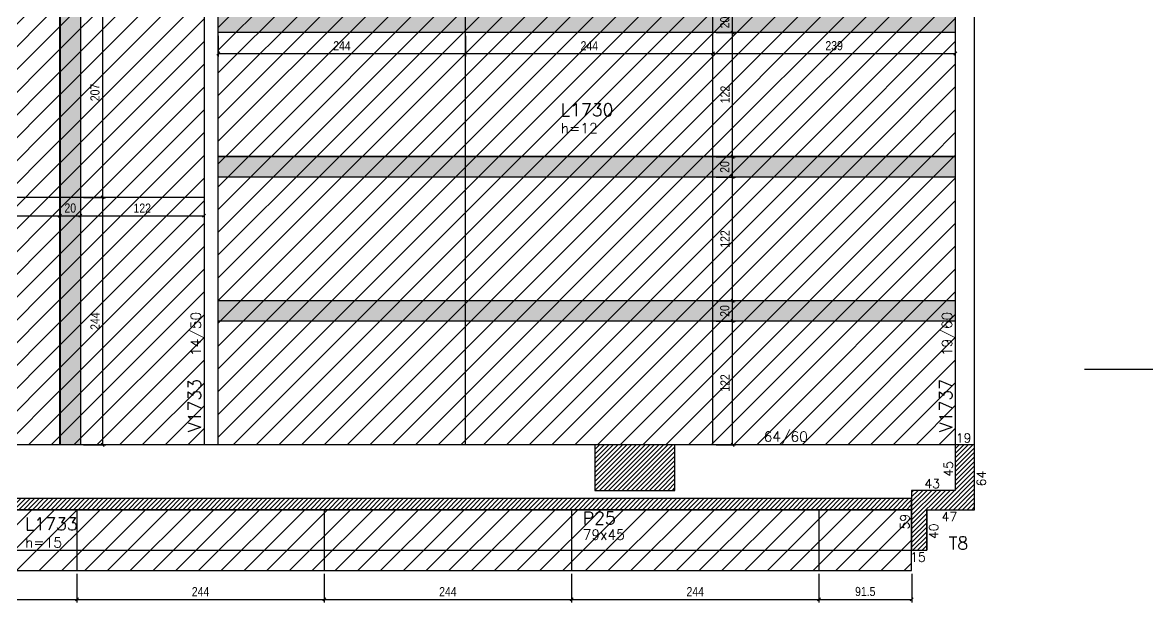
# Model space of a CAD drawing. Extents: x 1860 to 8661, y -614 to 3008.
# Drawn here: x 4456 to 5566, y 90 to 680 of the extents above; entities that cross this region are included whole.
import ezdxf
from ezdxf.enums import TextEntityAlignment as Align

# ---------------------------------------------------------------- set-up
doc = ezdxf.new("R2010")
doc.units = 0
for name, color, linetype in [('COTA', 241, 'Continuous'), ('F-AUX-RED', 1, 'Continuous'), ('F-CORTE-INDICAÇÃO', 4, 'Continuous'), ('F-LAJES', 3, 'Continuous'), ('F-LAJES-DIM', 2, 'Continuous'), ('F-LAJES-NOME', 4, 'Continuous'), ('F-PILARES-DIM', 172, 'Continuous'), ('F-PILARES-HACH', 174, 'Continuous'), ('F-PILARES-NOME', 170, 'Continuous'), ('F-PILARES-S', 170, 'Continuous'), ('F-VIGAS', 3, 'Continuous'), ('F-VIGAS-DIM', 2, 'Continuous'), ('F-VIGAS-NOME', 4, 'Continuous'), ('Painéis', 200, 'Continuous')]:
    doc.layers.add(name, color=color, linetype=linetype)
doc.layers.add('Hachura', color=251, linetype='Continuous', lineweight=9)
doc.styles.add('COTA TECNICA-50', font='techl___.ttf', dxfattribs={"height": 9})
doc.styles.add('MCP', font='romans.shx')
doc.styles.add('ROMANS', font='romans.shx')
doc.dimstyles.new('COTA PAINEL-50', dxfattribs={"dimtxt": 9, "dimasz": 3, "dimexe": 3, "dimexo": 3, "dimgap": 3, "dimtad": 1, "dimdec": 1, "dimzin": 12, "dimdsep": 46, "dimtxsty": 'COTA TECNICA-50', "dimblk1": 'OBLIQUE', "dimblk2": 'OBLIQUE', "dimsah": 1, "dimcen": 0.9, "dimclrd": 4, "dimclre": 4, "dimclrt": 240, "dimadec": 1, "dimazin": 3, "dimtfac": 1, "dimtdec": 1, "dimtmove": 0, "dimatfit": 3, "dimfxl": 1, "dimtolj": 1, "dimtzin": 12, "dimarcsym": 0})
pattern_1 = [(45, (4454.8736, 10738.8875), (-2.245064, 2.245064), [])]

# ---------------------------------------------------------------- blocks, each defined once
blk = doc.blocks.new('*U38')
at = {"layer": 'F-CORTE-INDICAÇÃO'}
for p, q in [((70, 0), (0, 0)), ((80, 0), (90, 0)), ((100, 0), (170, 0))]:
    blk.add_line(p, q, dxfattribs=at)
blk.add_lwpolyline([(112, 6, -0.802585), (111.2, 9.8), (140, 23.3), (168.8, 9.8, -0.802585), (168, 6)], format="xyb", close=True, dxfattribs=at)
at = {"layer": 'F-CORTE-INDICAÇÃO', "style": 'ROMANS'}
blk.add_attdef('CORTE', text='', height=15, dxfattribs=at).set_placement((140, 35.8), align=Align.MIDDLE_CENTER)
at = {"layer": 'F-CORTE-INDICAÇÃO', "color": 2, "style": 'ROMANS'}
blk.add_attdef('FOLHA', text='', height=12, dxfattribs=at).set_placement((140, -10), align=Align.MIDDLE_CENTER)
blk = doc.blocks.new('_Oblique')
at = {"color": 0, "linetype": 'ByBlock', "lineweight": -2}
blk.add_line((-0.5, -0.5), (0.5, 0.5), dxfattribs=at)
blk = doc.blocks.new('*D1285')
at = {"layer": 'COTA', "color": 4, "lineweight": -2, "transparency": 16777216}
for p, q in [((4370.9, 504.9), (4370.9, 486.8)), ((4492.9, 504.9), (4492.9, 486.8)), ((4370.9, 489.8), (4492.9, 489.8))]:
    blk.add_line(p, q, dxfattribs=at)
at = {"layer": 'Defpoints', "color": 0, "transparency": 16777216}
for p in [(4370.9, 507.9), (4492.9, 507.9), (4492.9, 489.8)]:
    blk.add_point(p, dxfattribs=at)
at = {"layer": 'COTA', "color": 4, "lineweight": -2, "transparency": 16777216, "xscale": 3, "yscale": 3, "zscale": 3, "rotation": 180}
blk.add_blockref('_Oblique', (4370.9, 489.8), dxfattribs=at)
at = {"layer": 'COTA', "color": 4, "lineweight": -2, "transparency": 16777216, "xscale": 3, "yscale": 3, "zscale": 3}
blk.add_blockref('_Oblique', (4492.9, 489.8), dxfattribs=at)
at = {"layer": 'COTA', "color": 240, "transparency": 16777216, "insert": (4431.9, 497.3), "char_height": 9, "attachment_point": 5, "style": 'COTA TECNICA-50'}
blk.add_mtext('\\A1;122', dxfattribs=at)
blk = doc.blocks.new('*D1286')
at = {"layer": 'COTA', "color": 4, "lineweight": -2, "transparency": 16777216}
for p, q in [((4493.4, 504.9), (4493.4, 486.8)), ((4513.4, 504.9), (4513.4, 486.8)), ((4493.4, 489.8), (4513.4, 489.8))]:
    blk.add_line(p, q, dxfattribs=at)
at = {"layer": 'Defpoints', "color": 0, "transparency": 16777216}
for p in [(4493.4, 507.9), (4513.4, 507.9), (4513.4, 489.8)]:
    blk.add_point(p, dxfattribs=at)
at = {"layer": 'COTA', "color": 4, "lineweight": -2, "transparency": 16777216, "xscale": 3, "yscale": 3, "zscale": 3, "rotation": 180}
blk.add_blockref('_Oblique', (4493.4, 489.8), dxfattribs=at)
at = {"layer": 'COTA', "color": 4, "lineweight": -2, "transparency": 16777216, "xscale": 3, "yscale": 3, "zscale": 3}
blk.add_blockref('_Oblique', (4513.4, 489.8), dxfattribs=at)
at = {"layer": 'COTA', "color": 240, "transparency": 16777216, "insert": (4503.4, 497.4), "char_height": 9, "attachment_point": 5, "style": 'COTA TECNICA-50'}
blk.add_mtext('\\A1;20', dxfattribs=at)
blk = doc.blocks.new('*D1287')
at = {"layer": 'COTA', "color": 4, "lineweight": -2, "transparency": 16777216}
for p, q in [((4513.4, 504.9), (4513.4, 486.8)), ((4635.4, 504.9), (4635.4, 486.8)), ((4513.4, 489.8), (4635.4, 489.8))]:
    blk.add_line(p, q, dxfattribs=at)
at = {"layer": 'Defpoints', "color": 0, "transparency": 16777216}
for p in [(4513.4, 507.9), (4635.4, 507.9), (4635.4, 489.8)]:
    blk.add_point(p, dxfattribs=at)
at = {"layer": 'COTA', "color": 4, "lineweight": -2, "transparency": 16777216, "xscale": 3, "yscale": 3, "zscale": 3, "rotation": 180}
blk.add_blockref('_Oblique', (4513.4, 489.8), dxfattribs=at)
at = {"layer": 'COTA', "color": 4, "lineweight": -2, "transparency": 16777216, "xscale": 3, "yscale": 3, "zscale": 3}
blk.add_blockref('_Oblique', (4635.4, 489.8), dxfattribs=at)
at = {"layer": 'COTA', "color": 240, "transparency": 16777216, "insert": (4574.4, 497.3), "char_height": 9, "attachment_point": 5, "style": 'COTA TECNICA-50'}
blk.add_mtext('\\A1;122', dxfattribs=at)
blk = doc.blocks.new('*D1288')
at = {"layer": 'COTA', "color": 4, "lineweight": -2, "transparency": 16777216}
for p, q in [((4516.4, 507.9), (4538.4, 507.9)), ((4535.4, 263.9), (4535.4, 507.9)), ((4516.4, 263.9), (4538.4, 263.9))]:
    blk.add_line(p, q, dxfattribs=at)
at = {"layer": 'Defpoints', "color": 0, "transparency": 16777216}
for p in [(4513.4, 507.9), (4535.4, 507.9), (4513.4, 263.9)]:
    blk.add_point(p, dxfattribs=at)
at = {"layer": 'COTA', "color": 4, "lineweight": -2, "transparency": 16777216, "xscale": 3, "yscale": 3, "zscale": 3}
for p, rotation in [((4535.4, 507.9), 90), ((4535.4, 263.9), 270)]:
    blk.add_blockref('_Oblique', p, dxfattribs=dict(at, rotation=rotation))
at = {"layer": 'COTA', "color": 240, "transparency": 16777216, "insert": (4527.8, 385.9), "char_height": 9, "attachment_point": 5, "rotation": 90, "style": 'COTA TECNICA-50'}
blk.add_mtext('\\A1;244', dxfattribs=at)
blk = doc.blocks.new('*D1289')
at = {"layer": 'COTA', "color": 4, "lineweight": -2, "transparency": 16777216}
for p, q in [((4516.4, 714.9), (4538.4, 714.9)), ((4535.4, 507.9), (4535.4, 714.9)), ((4516.4, 507.9), (4538.4, 507.9))]:
    blk.add_line(p, q, dxfattribs=at)
at = {"layer": 'Defpoints', "color": 0, "transparency": 16777216}
for p in [(4513.4, 714.9), (4535.4, 714.9), (4513.4, 507.9)]:
    blk.add_point(p, dxfattribs=at)
at = {"layer": 'COTA', "color": 4, "lineweight": -2, "transparency": 16777216, "xscale": 3, "yscale": 3, "zscale": 3}
for p, rotation in [((4535.4, 714.9), 90), ((4535.4, 507.9), 270)]:
    blk.add_blockref('_Oblique', p, dxfattribs=dict(at, rotation=rotation))
at = {"layer": 'COTA', "color": 240, "transparency": 16777216, "insert": (4527.8, 611.4), "char_height": 9, "attachment_point": 5, "rotation": 90, "style": 'COTA TECNICA-50'}
blk.add_mtext('\\A1;207', dxfattribs=at)
blk = doc.blocks.new('*D1292')
at = {"layer": 'COTA', "color": 4, "lineweight": -2, "transparency": 16777216}
for p, q in [((5140.4, 385.9), (5159.7, 385.9)), ((5156.7, 263.9), (5156.7, 385.9)), ((5140.4, 263.9), (5159.7, 263.9))]:
    blk.add_line(p, q, dxfattribs=at)
at = {"layer": 'Defpoints', "color": 0, "transparency": 16777216}
for p in [(5137.4, 385.9), (5156.7, 385.9), (5137.4, 263.9)]:
    blk.add_point(p, dxfattribs=at)
at = {"layer": 'COTA', "color": 4, "lineweight": -2, "transparency": 16777216, "xscale": 3, "yscale": 3, "zscale": 3}
for p, rotation in [((5156.7, 385.9), 90), ((5156.7, 263.9), 270)]:
    blk.add_blockref('_Oblique', p, dxfattribs=dict(at, rotation=rotation))
at = {"layer": 'COTA', "color": 240, "transparency": 16777216, "insert": (5149.2, 324.9), "char_height": 9, "attachment_point": 5, "rotation": 90, "style": 'COTA TECNICA-50'}
blk.add_mtext('\\A1;122', dxfattribs=at)
blk = doc.blocks.new('*D1293')
at = {"layer": 'COTA', "color": 4, "lineweight": -2, "transparency": 16777216}
for p, q in [((5140.4, 405.9), (5159.7, 405.9)), ((5156.7, 385.9), (5156.7, 405.9)), ((5140.4, 385.9), (5159.7, 385.9))]:
    blk.add_line(p, q, dxfattribs=at)
at = {"layer": 'Defpoints', "color": 0, "transparency": 16777216}
for p in [(5137.4, 405.9), (5156.7, 405.9), (5137.4, 385.9)]:
    blk.add_point(p, dxfattribs=at)
at = {"layer": 'COTA', "color": 4, "lineweight": -2, "transparency": 16777216, "xscale": 3, "yscale": 3, "zscale": 3}
for p, rotation in [((5156.7, 405.9), 90), ((5156.7, 385.9), 270)]:
    blk.add_blockref('_Oblique', p, dxfattribs=dict(at, rotation=rotation))
at = {"layer": 'COTA', "color": 240, "transparency": 16777216, "insert": (5149.1, 395.9), "char_height": 9, "attachment_point": 5, "rotation": 90, "style": 'COTA TECNICA-50'}
blk.add_mtext('\\A1;20', dxfattribs=at)
blk = doc.blocks.new('*D1294')
at = {"layer": 'COTA', "color": 4, "lineweight": -2, "transparency": 16777216}
for p, q in [((5140.4, 527.9), (5159.7, 527.9)), ((5156.7, 405.9), (5156.7, 527.9)), ((5140.4, 405.9), (5159.7, 405.9))]:
    blk.add_line(p, q, dxfattribs=at)
at = {"layer": 'Defpoints', "color": 0, "transparency": 16777216}
for p in [(5137.4, 527.9), (5156.7, 527.9), (5137.4, 405.9)]:
    blk.add_point(p, dxfattribs=at)
at = {"layer": 'COTA', "color": 4, "lineweight": -2, "transparency": 16777216, "xscale": 3, "yscale": 3, "zscale": 3}
for p, rotation in [((5156.7, 527.9), 90), ((5156.7, 405.9), 270)]:
    blk.add_blockref('_Oblique', p, dxfattribs=dict(at, rotation=rotation))
at = {"layer": 'COTA', "color": 240, "transparency": 16777216, "insert": (5149.2, 466.9), "char_height": 9, "attachment_point": 5, "rotation": 90, "style": 'COTA TECNICA-50'}
blk.add_mtext('\\A1;122', dxfattribs=at)
blk = doc.blocks.new('*D1295')
at = {"layer": 'COTA', "color": 4, "lineweight": -2, "transparency": 16777216}
for p, q in [((5140.4, 547.9), (5159.7, 547.9)), ((5156.7, 527.9), (5156.7, 547.9)), ((5140.4, 527.9), (5159.7, 527.9))]:
    blk.add_line(p, q, dxfattribs=at)
at = {"layer": 'Defpoints', "color": 0, "transparency": 16777216}
for p in [(5137.4, 547.9), (5156.7, 547.9), (5137.4, 527.9)]:
    blk.add_point(p, dxfattribs=at)
at = {"layer": 'COTA', "color": 4, "lineweight": -2, "transparency": 16777216, "xscale": 3, "yscale": 3, "zscale": 3}
for p, rotation in [((5156.7, 547.9), 90), ((5156.7, 527.9), 270)]:
    blk.add_blockref('_Oblique', p, dxfattribs=dict(at, rotation=rotation))
at = {"layer": 'COTA', "color": 240, "transparency": 16777216, "insert": (5149.1, 537.9), "char_height": 9, "attachment_point": 5, "rotation": 90, "style": 'COTA TECNICA-50'}
blk.add_mtext('\\A1;20', dxfattribs=at)
blk = doc.blocks.new('*D1296')
at = {"layer": 'COTA', "color": 4, "lineweight": -2, "transparency": 16777216}
for p, q in [((5140.4, 670.4), (5159.7, 670.4)), ((5156.7, 548.4), (5156.7, 670.4)), ((5140.4, 548.4), (5159.7, 548.4))]:
    blk.add_line(p, q, dxfattribs=at)
at = {"layer": 'Defpoints', "color": 0, "transparency": 16777216}
for p in [(5137.4, 670.4), (5156.7, 670.4), (5137.4, 548.4)]:
    blk.add_point(p, dxfattribs=at)
at = {"layer": 'COTA', "color": 4, "lineweight": -2, "transparency": 16777216, "xscale": 3, "yscale": 3, "zscale": 3}
for p, rotation in [((5156.7, 670.4), 90), ((5156.7, 548.4), 270)]:
    blk.add_blockref('_Oblique', p, dxfattribs=dict(at, rotation=rotation))
at = {"layer": 'COTA', "color": 240, "transparency": 16777216, "insert": (5149.2, 609.4), "char_height": 9, "attachment_point": 5, "rotation": 90, "style": 'COTA TECNICA-50'}
blk.add_mtext('\\A1;122', dxfattribs=at)
blk = doc.blocks.new('*D1297')
at = {"layer": 'COTA', "color": 4, "lineweight": -2, "transparency": 16777216}
for p, q in [((5140.4, 690.4), (5159.7, 690.4)), ((5156.7, 670.4), (5156.7, 690.4)), ((5140.4, 670.4), (5159.7, 670.4))]:
    blk.add_line(p, q, dxfattribs=at)
at = {"layer": 'Defpoints', "color": 0, "transparency": 16777216}
for p in [(5137.4, 690.4), (5156.7, 690.4), (5137.4, 670.4)]:
    blk.add_point(p, dxfattribs=at)
at = {"layer": 'COTA', "color": 4, "lineweight": -2, "transparency": 16777216, "xscale": 3, "yscale": 3, "zscale": 3}
for p, rotation in [((5156.7, 690.4), 90), ((5156.7, 670.4), 270)]:
    blk.add_blockref('_Oblique', p, dxfattribs=dict(at, rotation=rotation))
at = {"layer": 'COTA', "color": 240, "transparency": 16777216, "insert": (5149.1, 680.4), "char_height": 9, "attachment_point": 5, "rotation": 90, "style": 'COTA TECNICA-50'}
blk.add_mtext('\\A1;20', dxfattribs=at)
blk = doc.blocks.new('*D1304')
at = {"layer": 'COTA', "color": 4, "lineweight": -2, "transparency": 16777216}
for p, q in [((4649.4, 667.4), (4649.4, 646.8)), ((4893.4, 667.4), (4893.4, 646.8)), ((4649.4, 649.8), (4893.4, 649.8))]:
    blk.add_line(p, q, dxfattribs=at)
at = {"layer": 'Defpoints', "color": 0, "transparency": 16777216}
for p in [(4649.4, 670.4), (4893.4, 670.4), (4893.4, 649.8)]:
    blk.add_point(p, dxfattribs=at)
at = {"layer": 'COTA', "color": 4, "lineweight": -2, "transparency": 16777216, "xscale": 3, "yscale": 3, "zscale": 3, "rotation": 180}
blk.add_blockref('_Oblique', (4649.4, 649.8), dxfattribs=at)
at = {"layer": 'COTA', "color": 4, "lineweight": -2, "transparency": 16777216, "xscale": 3, "yscale": 3, "zscale": 3}
blk.add_blockref('_Oblique', (4893.4, 649.8), dxfattribs=at)
at = {"layer": 'COTA', "color": 240, "transparency": 16777216, "insert": (4771.4, 657.4), "char_height": 9, "attachment_point": 5, "style": 'COTA TECNICA-50'}
blk.add_mtext('\\A1;244', dxfattribs=at)
blk = doc.blocks.new('*D1305')
at = {"layer": 'COTA', "color": 4, "lineweight": -2, "transparency": 16777216}
for p, q in [((4893.4, 667.4), (4893.4, 646.8)), ((4893.4, 649.8), (5137.4, 649.8))]:
    blk.add_line(p, q, dxfattribs=at)
at = {"layer": 'Defpoints', "color": 0, "transparency": 16777216}
for p in [(4893.4, 670.4), (5137.4, 649.8), (5137.4, 649.8)]:
    blk.add_point(p, dxfattribs=at)
at = {"layer": 'COTA', "color": 4, "lineweight": -2, "transparency": 16777216, "xscale": 3, "yscale": 3, "zscale": 3, "rotation": 180}
blk.add_blockref('_Oblique', (4893.4, 649.8), dxfattribs=at)
at = {"layer": 'COTA', "color": 4, "lineweight": -2, "transparency": 16777216, "xscale": 3, "yscale": 3, "zscale": 3}
blk.add_blockref('_Oblique', (5137.4, 649.8), dxfattribs=at)
at = {"layer": 'COTA', "color": 240, "transparency": 16777216, "insert": (5015.4, 657.4), "char_height": 9, "attachment_point": 5, "style": 'COTA TECNICA-50'}
blk.add_mtext('\\A1;244', dxfattribs=at)
blk = doc.blocks.new('*D1306')
at = {"layer": 'COTA', "color": 4, "lineweight": -2, "transparency": 16777216}
blk.add_line((5137.4, 649.8), (5376.4, 649.8), dxfattribs=at)
at = {"layer": 'Defpoints', "color": 0, "transparency": 16777216}
for p in [(5137.4, 649.8), (5376.4, 649.8), (5376.4, 649.8)]:
    blk.add_point(p, dxfattribs=at)
at = {"layer": 'COTA', "color": 4, "lineweight": -2, "transparency": 16777216, "xscale": 3, "yscale": 3, "zscale": 3, "rotation": 180}
blk.add_blockref('_Oblique', (5137.4, 649.8), dxfattribs=at)
at = {"layer": 'COTA', "color": 4, "lineweight": -2, "transparency": 16777216, "xscale": 3, "yscale": 3, "zscale": 3}
blk.add_blockref('_Oblique', (5376.4, 649.8), dxfattribs=at)
at = {"layer": 'COTA', "color": 240, "transparency": 16777216, "insert": (5256.9, 657.5), "char_height": 9, "attachment_point": 5, "style": 'COTA TECNICA-50'}
blk.add_mtext('\\A1;239', dxfattribs=at)
blk = doc.blocks.new('*D1390')
at = {"layer": 'COTA', "color": 4, "lineweight": -2, "transparency": 16777216}
for p, q in [((4265.9, 136.8), (4265.9, 108.5)), ((4509.9, 136.8), (4509.9, 108.5)), ((4265.9, 111.5), (4509.9, 111.5))]:
    blk.add_line(p, q, dxfattribs=at)
at = {"layer": 'Defpoints', "color": 0, "transparency": 16777216}
for p in [(4265.9, 139.8), (4509.9, 139.8), (4509.9, 111.5)]:
    blk.add_point(p, dxfattribs=at)
at = {"layer": 'COTA', "color": 4, "lineweight": -2, "transparency": 16777216, "xscale": 3, "yscale": 3, "zscale": 3, "rotation": 180}
blk.add_blockref('_Oblique', (4265.9, 111.5), dxfattribs=at)
at = {"layer": 'COTA', "color": 4, "lineweight": -2, "transparency": 16777216, "xscale": 3, "yscale": 3, "zscale": 3}
blk.add_blockref('_Oblique', (4509.9, 111.5), dxfattribs=at)
at = {"layer": 'COTA', "color": 240, "transparency": 16777216, "insert": (4387.9, 119.1), "char_height": 9, "attachment_point": 5, "style": 'COTA TECNICA-50'}
blk.add_mtext('\\A1;244', dxfattribs=at)
blk = doc.blocks.new('*D1391')
at = {"layer": 'COTA', "color": 4, "lineweight": -2, "transparency": 16777216}
for p, q in [((4509.9, 136.8), (4509.9, 108.5)), ((4753.9, 136.8), (4753.9, 108.5)), ((4509.9, 111.5), (4753.9, 111.5))]:
    blk.add_line(p, q, dxfattribs=at)
at = {"layer": 'Defpoints', "color": 0, "transparency": 16777216}
for p in [(4509.9, 139.8), (4753.9, 139.8), (4753.9, 111.5)]:
    blk.add_point(p, dxfattribs=at)
at = {"layer": 'COTA', "color": 4, "lineweight": -2, "transparency": 16777216, "xscale": 3, "yscale": 3, "zscale": 3, "rotation": 180}
blk.add_blockref('_Oblique', (4509.9, 111.5), dxfattribs=at)
at = {"layer": 'COTA', "color": 4, "lineweight": -2, "transparency": 16777216, "xscale": 3, "yscale": 3, "zscale": 3}
blk.add_blockref('_Oblique', (4753.9, 111.5), dxfattribs=at)
at = {"layer": 'COTA', "color": 240, "transparency": 16777216, "insert": (4631.9, 119.1), "char_height": 9, "attachment_point": 5, "style": 'COTA TECNICA-50'}
blk.add_mtext('\\A1;244', dxfattribs=at)
blk = doc.blocks.new('*D1392')
at = {"layer": 'COTA', "color": 4, "lineweight": -2, "transparency": 16777216}
for p, q in [((4753.9, 136.8), (4753.9, 108.5)), ((4997.9, 136.8), (4997.9, 108.5)), ((4753.9, 111.5), (4997.9, 111.5))]:
    blk.add_line(p, q, dxfattribs=at)
at = {"layer": 'Defpoints', "color": 0, "transparency": 16777216}
for p in [(4753.9, 139.8), (4997.9, 139.8), (4997.9, 111.5)]:
    blk.add_point(p, dxfattribs=at)
at = {"layer": 'COTA', "color": 4, "lineweight": -2, "transparency": 16777216, "xscale": 3, "yscale": 3, "zscale": 3, "rotation": 180}
blk.add_blockref('_Oblique', (4753.9, 111.5), dxfattribs=at)
at = {"layer": 'COTA', "color": 4, "lineweight": -2, "transparency": 16777216, "xscale": 3, "yscale": 3, "zscale": 3}
blk.add_blockref('_Oblique', (4997.9, 111.5), dxfattribs=at)
at = {"layer": 'COTA', "color": 240, "transparency": 16777216, "insert": (4875.9, 119.1), "char_height": 9, "attachment_point": 5, "style": 'COTA TECNICA-50'}
blk.add_mtext('\\A1;244', dxfattribs=at)
blk = doc.blocks.new('*D1393')
at = {"layer": 'COTA', "color": 4, "lineweight": -2, "transparency": 16777216}
for p, q in [((4997.9, 136.8), (4997.9, 108.5)), ((5241.9, 136.8), (5241.9, 108.5)), ((4997.9, 111.5), (5241.9, 111.5))]:
    blk.add_line(p, q, dxfattribs=at)
at = {"layer": 'Defpoints', "color": 0, "transparency": 16777216}
for p in [(4997.9, 139.8), (5241.9, 139.8), (5241.9, 111.5)]:
    blk.add_point(p, dxfattribs=at)
at = {"layer": 'COTA', "color": 4, "lineweight": -2, "transparency": 16777216, "xscale": 3, "yscale": 3, "zscale": 3, "rotation": 180}
blk.add_blockref('_Oblique', (4997.9, 111.5), dxfattribs=at)
at = {"layer": 'COTA', "color": 4, "lineweight": -2, "transparency": 16777216, "xscale": 3, "yscale": 3, "zscale": 3}
blk.add_blockref('_Oblique', (5241.9, 111.5), dxfattribs=at)
at = {"layer": 'COTA', "color": 240, "transparency": 16777216, "insert": (5119.9, 119.1), "char_height": 9, "attachment_point": 5, "style": 'COTA TECNICA-50'}
blk.add_mtext('\\A1;244', dxfattribs=at)
blk = doc.blocks.new('*D1394')
at = {"layer": 'COTA', "color": 4, "lineweight": -2, "transparency": 16777216}
for p, q in [((5241.9, 136.8), (5241.9, 108.5)), ((5333.4, 136.8), (5333.4, 108.5)), ((5241.9, 111.5), (5333.4, 111.5))]:
    blk.add_line(p, q, dxfattribs=at)
at = {"layer": 'Defpoints', "color": 0, "transparency": 16777216}
for p in [(5241.9, 139.8), (5333.4, 139.8), (5333.4, 111.5)]:
    blk.add_point(p, dxfattribs=at)
at = {"layer": 'COTA', "color": 4, "lineweight": -2, "transparency": 16777216, "xscale": 3, "yscale": 3, "zscale": 3, "rotation": 180}
blk.add_blockref('_Oblique', (5241.9, 111.5), dxfattribs=at)
at = {"layer": 'COTA', "color": 4, "lineweight": -2, "transparency": 16777216, "xscale": 3, "yscale": 3, "zscale": 3}
blk.add_blockref('_Oblique', (5333.4, 111.5), dxfattribs=at)
at = {"layer": 'COTA', "color": 240, "transparency": 16777216, "insert": (5287.6, 119.2), "char_height": 9, "attachment_point": 5, "style": 'COTA TECNICA-50'}
blk.add_mtext('\\A1;91.5', dxfattribs=at)

msp = doc.modelspace()

# ---------------------------------------------------------------- hatches: boundary and pattern name
at = {"layer": 'F-AUX-RED'}
h = msp.add_hatch(dxfattribs=at)
h.set_pattern_fill('ANSI31', color=256)
h.set_pattern_definition([(45, (4454.8736, -4261.1125), (-2.245064, 2.245064), [])])
h.paths.add_polyline_path([(5333.37, 210.89), (3118.87, 210.89), (3118.87, 933.39), (3107.87, 933.39), (3107.87, 199.89), (5333.37, 199.89)])
at = {"layer": 'F-PILARES-HACH', "linetype": 'Continuous'}
h = msp.add_hatch(dxfattribs=at)
h.set_pattern_fill('ANSI31', color=256, style=0)
h.set_pattern_definition(pattern_1)
h.paths.add_polyline_path([(5020.87, 218.89), (5099.87, 218.89), (5099.87, 263.89), (5020.87, 263.89)], flags=16)
h = msp.add_hatch(dxfattribs=at)
h.set_pattern_fill('ANSI31', color=256, style=0)
h.set_pattern_definition(pattern_1)
h.paths.add_polyline_path([(5333.37, 159.89), (5348.37, 159.89), (5348.37, 199.89), (5395.37, 199.89), (5395.37, 263.89), (5376.37, 263.89), (5376.37, 218.89), (5333.37, 218.89)], flags=16)
at = {"layer": 'Hachura', "linetype": 'ByBlock'}
h = msp.add_hatch(dxfattribs=at)
h.set_pattern_fill('ANSI31', color=256, scale=5)
h.paths.add_polyline_path([(3045.87, 809.79), (3105.87, 809.79), (3105.87, 972.29), (3045.87, 972.29)])
h.paths.add_polyline_path([(3045.87, 687.79), (3105.87, 687.79), (3105.87, 809.79), (3045.87, 809.79)])
h.paths.add_polyline_path([(3105.87, 687.79), (3045.87, 687.79), (3045.87, 443.79), (3105.87, 443.79)])
h.paths.add_polyline_path([(3105.87, 443.79), (3045.87, 443.79), (3045.87, 199.79), (3105.87, 199.79)])
h.paths.add_polyline_path([(3289.87, 139.79), (3289.87, 199.79), (3045.87, 199.79), (3045.87, 139.79)])
h.paths.add_polyline_path([(3533.87, 139.79), (3533.87, 199.79), (3289.87, 199.79), (3289.87, 139.79)])
h.paths.add_polyline_path([(3533.87, 199.79), (3533.87, 139.79), (3777.87, 139.79), (3777.87, 199.79)])
h.paths.add_polyline_path([(3777.87, 199.79), (3777.87, 139.79), (4021.87, 139.79), (4021.87, 199.79)])
h.paths.add_polyline_path([(4265.87, 139.79), (4265.87, 199.79), (4021.87, 199.79), (4021.87, 139.79)])
h.paths.add_polyline_path([(4509.87, 139.79), (4509.87, 199.79), (4265.87, 199.79), (4265.87, 139.79)])
h.paths.add_polyline_path([(4509.87, 199.79), (4509.87, 139.79), (4753.87, 139.79), (4753.87, 199.79)])
h.paths.add_polyline_path([(4997.87, 139.79), (4997.87, 199.79), (4753.87, 199.79), (4753.87, 139.79)])
h.paths.add_polyline_path([(5241.87, 139.79), (5241.87, 199.79), (4997.87, 199.79), (4997.87, 139.79)])
h.paths.add_polyline_path([(5241.87, 199.79), (5241.87, 139.79), (5333.37, 139.79), (5333.37, 199.79)])
h.paths.add_polyline_path([(5348.37, 33.57), (5348.37, 48.57), (5250.87, 48.57), (5250.87, 33.57)])
h.paths.add_polyline_path([(5006.87, 48.57), (5006.87, 33.57), (5250.87, 33.57), (5250.87, 48.57)])
h.paths.add_polyline_path([(5006.87, 33.57), (5006.87, 48.57), (4762.87, 48.57), (4762.87, 33.57)])
h.paths.add_polyline_path([(4762.87, 33.57), (4762.87, 48.57), (4518.87, 48.57), (4518.87, 33.57)])
h.paths.add_polyline_path([(4518.87, 33.57), (4518.87, 48.57), (4274.87, 48.57), (4274.87, 33.57)])
h.paths.add_polyline_path([(4274.87, 33.57), (4274.87, 48.57), (4030.87, 48.57), (4030.87, 33.57)])
h.paths.add_polyline_path([(3786.87, 48.57), (3786.87, 33.57), (4030.87, 33.57), (4030.87, 48.57)])
h.paths.add_polyline_path([(3542.87, 48.57), (3542.87, 33.57), (3786.87, 33.57), (3786.87, 48.57)])
h.paths.add_polyline_path([(3542.87, 33.57), (3542.87, 48.57), (3298.87, 48.57), (3298.87, 33.57)])
h.paths.add_polyline_path([(3298.87, 33.57), (3298.87, 48.57), (3054.87, 48.57), (3054.87, 33.57)])
h.paths.add_polyline_path([(2938.02, 159.79), (2953.02, 159.79), (2953.02, 403.79), (2938.02, 403.79)])
h.paths.add_polyline_path([(2938.02, 403.79), (2953.02, 403.79), (2953.02, 647.79), (2938.02, 647.79)])
h.paths.add_polyline_path([(2938.02, 647.79), (2953.02, 647.79), (2953.02, 891.79), (2938.02, 891.79)])
h.paths.add_polyline_path([(2953.02, 963.29), (2938.02, 963.29), (2938.02, 891.79), (2953.02, 891.79)])
h = msp.add_hatch(dxfattribs=at)
h.set_pattern_fill('ANSI31', color=256, scale=5)
h.paths.add_polyline_path([(4347.37, 714.89), (4225.37, 714.89), (4225.37, 507.89), (4347.37, 507.89)])
h.paths.add_polyline_path([(4492.87, 714.89), (4473.87, 714.89), (4370.87, 714.89), (4370.87, 507.89), (4492.87, 507.89)])
h.paths.add_polyline_path([(4635.37, 714.89), (4513.37, 714.89), (4513.37, 507.89), (4635.37, 507.89)])
h.paths.add_polyline_path([(4635.37, 714.89), (4635.37, 763.39), (4555.37, 763.39), (4555.37, 714.89)])
h.paths.add_polyline_path([(4555.37, 714.89), (4555.37, 763.39), (4473.87, 763.39), (4473.87, 714.89)])
h.paths.add_polyline_path([(4513.37, 714.89), (4493.37, 714.89), (4493.37, 507.89), (4513.37, 507.89)])
h.paths.add_polyline_path([(4370.87, 714.89), (4347.37, 714.89), (4347.37, 507.89), (4370.87, 507.89)])
h.paths.add_polyline_path([(4347.37, 507.89), (4225.37, 507.89), (4225.37, 263.89), (4282.37, 263.89), (4347.37, 263.89)])
h.paths.add_polyline_path([(4347.37, 263.89), (4370.87, 263.89), (4370.87, 507.89), (4347.37, 507.89)])
h.paths.add_polyline_path([(4370.87, 263.89), (4492.87, 263.89), (4492.87, 507.89), (4370.87, 507.89)])
h.paths.add_polyline_path([(4513.37, 507.89), (4493.37, 507.89), (4493.37, 263.89), (4513.37, 263.89)])
h.paths.add_polyline_path([(4513.37, 263.89), (4635.37, 263.89), (4635.37, 507.89), (4513.37, 507.89)])
h.paths.add_polyline_path([(4893.37, 263.89), (4893.37, 385.89), (4649.37, 385.89), (4649.37, 263.89)])
h.paths.add_polyline_path([(4893.37, 405.89), (4893.37, 527.89), (4649.37, 527.89), (4649.37, 405.89)])
h.paths.add_polyline_path([(4649.37, 547.89), (4649.37, 527.89), (4893.37, 527.89), (4893.37, 547.89)])
h.paths.add_polyline_path([(4893.37, 548.39), (4893.37, 670.39), (4649.37, 670.39), (4649.37, 548.39)])
h.paths.add_polyline_path([(4649.37, 405.89), (4649.37, 385.89), (4893.37, 385.89), (4893.37, 405.89)])
h.paths.add_polyline_path([(4893.37, 670.39), (4893.37, 690.39), (4649.37, 690.39), (4649.37, 670.39)])
h.paths.add_polyline_path([(4893.37, 690.39), (4893.37, 763.39), (4830.87, 763.39), (4649.37, 763.39), (4649.37, 690.39)])
h.paths.add_polyline_path([(5137.37, 690.39), (5137.37, 812.39), (5069.87, 812.39), (5069.87, 763.39), (4893.37, 763.39), (4893.37, 690.39)])
h.paths.add_polyline_path([(4893.37, 690.39), (4893.37, 670.39), (5137.37, 670.39), (5137.37, 690.39)])
h.paths.add_polyline_path([(4893.37, 548.39), (5137.37, 548.39), (5137.37, 670.39), (4893.37, 670.39)])
h.paths.add_polyline_path([(4893.37, 547.89), (4893.37, 527.89), (5137.37, 527.89), (5137.37, 547.89)])
h.paths.add_polyline_path([(4893.37, 527.89), (4893.37, 405.89), (5137.37, 405.89), (5137.37, 527.89)])
h.paths.add_polyline_path([(4893.37, 405.89), (4893.37, 385.89), (5137.37, 385.89), (5137.37, 405.89)])
h.paths.add_polyline_path([(4893.37, 385.89), (4893.37, 263.89), (5020.87, 263.89), (5099.87, 263.89), (5137.37, 263.89), (5137.37, 385.89)])
h.paths.add_polyline_path([(5137.37, 385.89), (5137.37, 263.89), (5376.37, 263.89), (5376.37, 385.89)])
h.paths.add_polyline_path([(5137.37, 405.89), (5137.37, 385.89), (5376.37, 385.89), (5376.37, 405.89)])
h.paths.add_polyline_path([(5137.37, 527.89), (5137.37, 405.89), (5376.37, 405.89), (5376.37, 527.89)])
h.paths.add_polyline_path([(5376.37, 527.89), (5376.37, 547.89), (5137.37, 547.89), (5137.37, 527.89)])
h.paths.add_polyline_path([(5137.37, 548.39), (5376.37, 548.39), (5376.37, 670.39), (5137.37, 670.39)])
h.paths.add_polyline_path([(5137.37, 690.39), (5137.37, 670.39), (5376.37, 670.39), (5376.37, 690.39)])
h.paths.add_polyline_path([(5376.37, 690.39), (5376.37, 763.39), (5376.37, 812.39), (5137.37, 812.39), (5137.37, 690.39)])
h.paths.add_polyline_path([(5376.37, 812.39), (5376.37, 832.39), (5137.37, 832.39), (5137.37, 812.39)])
h.paths.add_polyline_path([(5376.37, 832.39), (5376.37, 862.39), (5376.37, 930.39), (5137.37, 930.39), (5137.37, 832.39)])
h.paths.add_polyline_path([(5137.37, 930.39), (5069.87, 930.39), (5069.87, 812.39), (5137.37, 812.39)])
at = {"layer": 'Hachura'}
h = msp.add_hatch(color=256, dxfattribs=at)
h.dxf.hatch_style = 1
h.paths.add_polyline_path([(5376.37, 812.39), (5376.37, 832.39), (5137.37, 832.39), (5137.37, 812.39)])
h.paths.add_polyline_path([(4893.37, 670.39), (4893.37, 690.39), (4649.37, 690.39), (4649.37, 670.39)])
h.paths.add_polyline_path([(4893.37, 690.39), (4893.37, 670.39), (5137.37, 670.39), (5137.37, 690.39)])
h.paths.add_polyline_path([(5137.37, 690.39), (5137.37, 670.39), (5376.37, 670.39), (5376.37, 690.39)])
h.paths.add_polyline_path([(5137.37, 547.89), (5137.37, 527.89), (5376.37, 527.89), (5376.37, 547.89)])
h.paths.add_polyline_path([(4893.37, 547.89), (4893.37, 527.89), (5137.37, 527.89), (5137.37, 547.89)])
h.paths.add_polyline_path([(4649.37, 547.89), (4649.37, 527.89), (4893.37, 527.89), (4893.37, 547.89)])
h.paths.add_polyline_path([(4649.37, 405.89), (4649.37, 385.89), (4893.37, 385.89), (4893.37, 405.89)])
h.paths.add_polyline_path([(4893.37, 405.89), (4893.37, 385.89), (5137.37, 385.89), (5137.37, 405.89)])
h.paths.add_polyline_path([(5137.37, 405.89), (5137.37, 385.89), (5376.37, 385.89), (5376.37, 405.89)])
at = {"layer": 'Hachura', "linetype": 'ByBlock'}
h = msp.add_hatch(color=256, dxfattribs=at)
h.dxf.hatch_style = 1
h.paths.add_polyline_path([(4370.87, 714.89), (4347.37, 714.89), (4347.37, 507.89), (4370.87, 507.89)])
h.paths.add_polyline_path([(4370.87, 507.89), (4347.37, 507.89), (4347.37, 263.89), (4370.87, 263.89)])
h.paths.add_polyline_path([(4513.37, 507.89), (4493.37, 507.89), (4493.37, 263.89), (4513.37, 263.89)])
h.paths.add_polyline_path([(4513.37, 714.89), (4493.37, 714.89), (4493.37, 507.89), (4513.37, 507.89)])

# ---------------------------------------------------------------- linework, layer by layer
at = {"layer": 'F-AUX-RED', "color": 2}
for p, q in [((5333.37, 210.89), (3118.87, 210.89)), ((5333.37, 199.89), (5333.37, 210.89)), ((3107.87, 199.89), (5333.37, 199.89))]:
    msp.add_line(p, q, dxfattribs=at)
at = {"layer": 'F-LAJES', "linetype": 'Continuous'}
for p in [(5348.37, 199.89), (3065.87, 159.89)]:
    msp.add_line(p, (5348.37, 159.89), dxfattribs=at)
at = {"layer": 'F-PILARES-S', "linetype": 'Continuous'}
for points in [[(5020.87, 218.89), (5099.87, 218.89), (5099.87, 263.89), (5020.87, 263.89), (5020.87, 218.89)], [(5333.37, 159.89), (5348.37, 159.89), (5348.37, 199.89), (5395.37, 199.89), (5395.37, 263.89), (5376.37, 263.89), (5376.37, 218.89), (5333.37, 218.89), (5333.37, 159.89)]]:
    msp.add_lwpolyline(points, dxfattribs=at)
at = {"layer": 'F-VIGAS'}
for points in [[(4635.37, 763.39), (4635.37, 263.89)], [(4649.37, 263.89), (4649.37, 763.39)], [(5376.37, 763.39), (5376.37, 263.89)], [(5395.37, 263.89), (5395.37, 763.39)], [(4635.37, 263.89), (4282.37, 263.89)], [(4649.37, 263.89), (4635.37, 263.89)], [(5020.87, 263.89), (4649.37, 263.89)], [(5376.37, 263.89), (5099.87, 263.89)], [(4215.87, 199.89), (4642.37, 199.89)], [(4642.37, 199.89), (5060.37, 199.89)], [(5060.37, 199.89), (5333.37, 199.89)]]:
    msp.add_lwpolyline(points, dxfattribs=at)
at = {"layer": 'Painéis'}
for p, q in [((4509.87, 199.79), (4509.87, 139.79)), ((4753.87, 199.79), (4753.87, 139.79)), ((4997.87, 199.79), (4997.87, 139.79)), ((5241.87, 199.79), (5241.87, 139.79))]:
    msp.add_line(p, q, dxfattribs=at)
for points in [[(5137.37, 263.89), (5137.37, 930.39)], [(4893.37, 263.89), (4893.37, 763.39)], [(4492.87, 714.89), (4492.87, 263.89)], [(4493.37, 714.89), (4493.37, 263.89)], [(4513.37, 714.89), (4513.37, 263.89)], [(5376.37, 670.39), (4649.37, 670.39)], [(5376.37, 548.39), (4649.37, 548.39)], [(5376.37, 547.89), (4649.37, 547.89)], [(5376.37, 527.89), (4649.37, 527.89)], [(4635.37, 507.89), (4225.37, 507.89)], [(5376.37, 405.89), (4649.37, 405.89)], [(5376.37, 385.89), (4649.37, 385.89)]]:
    msp.add_lwpolyline(points, dxfattribs=at)
msp.add_lwpolyline([(5333.37, 199.79), (3045.87, 199.79), (3045.87, 139.79), (5333.37, 139.79)], close=True, dxfattribs=at)

# ---------------------------------------------------------------- block references
at = {"layer": 'F-CORTE-INDICAÇÃO', "linetype": 'Continuous'}
msp.add_blockref('*U38', (5503.98, 338.06), dxfattribs=at).add_auto_attribs({'FOLHA': 'FL.0025', 'CORTE': 'A'})

# ---------------------------------------------------------------- texts
at = {"layer": 'F-LAJES-DIM', "linetype": 'Continuous', "style": 'MCP'}
for s, p in [('h=12', (4987.28, 571.1)), ('h=15', (4458.82, 162.61))]:
    msp.add_text(s, height=10, dxfattribs=at).set_placement(p)
at = {"layer": 'F-LAJES-NOME', "linetype": 'Continuous', "style": 'MCP'}
for s, p in [('L1730', (4987.28, 588.1)), ('L1733', (4458.82, 179.61))]:
    msp.add_text(s, height=12.5, dxfattribs=at).set_placement(p)
at = {"layer": 'F-PILARES-DIM', "linetype": 'Continuous', "style": 'MCP'}
for s, height, p in [('19', 9, (5376.87, 266.14)), ('43', 9, (5345.87, 221.14)), ('47', 9, (5362.87, 188.64)), ('79x45', 10, (5008.87, 170.31)), ('15', 9, (5331.87, 148.64))]:
    msp.add_text(s, height=height, dxfattribs=at).set_placement(p)
for s, p in [('45', (5374.12, 232.39)), ('64', (5406.62, 222.89)), ('59', (5331.12, 180.39)), ('40', (5359.62, 170.89))]:
    msp.add_text(s, height=9, rotation=90, dxfattribs=at).set_placement(p)
at = {"layer": 'F-PILARES-NOME', "linetype": 'Continuous', "style": 'MCP'}
for s, p in [('P25', (5008.87, 185.31)), ('T8', (5369.9, 160.77))]:
    msp.add_text(s, height=12.5, dxfattribs=at).set_placement(p)
at = {"layer": 'F-VIGAS-DIM', "linetype": 'Continuous', "style": 'MCP'}
for s, p in [('14/50', (4632.25, 351.39)), ('19/60', (5373.25, 351.39))]:
    msp.add_text(s, height=10, rotation=90, dxfattribs=at).set_placement(p)
msp.add_text('64/60', height=10, dxfattribs=at).set_placement((5187.37, 267.01))
at = {"layer": 'F-VIGAS-NOME', "linetype": 'Continuous', "style": 'MCP'}
for s, p in [('V1733', (4632.25, 276.39)), ('V1737', (5373.25, 276.39))]:
    msp.add_text(s, height=12.5, rotation=90, dxfattribs=at).set_placement(p)

# ---------------------------------------------------------------- dimensions: what is measured, and where the dimension line sits
at = {"layer": 'COTA'}
for base, p1, p2, picture, middle in [((4535.39, 714.89), (4513.37, 507.89), (4513.37, 714.89), '*D1289', (4527.8, 611.39)), ((5156.71, 690.39), (5137.37, 670.39), (5137.37, 690.39), '*D1297', (5149.11, 680.39)), ((5156.71, 547.89), (5137.37, 527.89), (5137.37, 547.89), '*D1295', (5149.11, 537.89)), ((5156.71, 527.89), (5137.37, 405.89), (5137.37, 527.89), '*D1294', (5149.15, 466.89)), ((5156.71, 405.89), (5137.37, 385.89), (5137.37, 405.89), '*D1293', (5149.11, 395.89))]:
    dim = msp.add_linear_dim(base=base, p1=p1, p2=p2, angle=90, dimstyle='COTA PAINEL-50', override={"dimtmove": 1}, dxfattribs=at)
    dim.commit()
    dim.dimension.update_dxf_attribs({"geometry": picture, "text_midpoint": middle})
for base, p1, p2, picture, middle in [((4893.37, 649.82), (4649.37, 670.39), (4893.37, 670.39), '*D1304', (4771.37, 657.39)), ((4513.37, 489.79), (4493.37, 507.89), (4513.37, 507.89), '*D1286', (4503.37, 497.39))]:
    dim = msp.add_linear_dim(base=base, p1=p1, p2=p2, dimstyle='COTA PAINEL-50', dxfattribs=at)
    dim.commit()
    dim.dimension.update_dxf_attribs({"geometry": picture, "text_midpoint": middle})
for base, p1, p2, picture, middle in [((5137.37, 649.82), (4893.37, 670.39), (5137.37, 649.82), '*D1305', (5015.37, 657.39)), ((5376.37, 649.82), (5137.37, 649.82), (5376.37, 649.82), '*D1306', (5256.87, 657.55)), ((4492.87, 489.79), (4370.87, 507.89), (4492.87, 507.89), '*D1285', (4431.87, 497.35)), ((4635.37, 489.79), (4513.37, 507.89), (4635.37, 507.89), '*D1287', (4574.37, 497.35)), ((4509.87, 111.54), (4265.87, 139.79), (4509.87, 139.79), '*D1390', (4387.87, 119.11)), ((4753.87, 111.54), (4509.87, 139.79), (4753.87, 139.79), '*D1391', (4631.87, 119.11)), ((4997.87, 111.54), (4753.87, 139.79), (4997.87, 139.79), '*D1392', (4875.87, 119.11)), ((5241.87, 111.54), (4997.87, 139.79), (5241.87, 139.79), '*D1393', (5119.87, 119.11)), ((5333.37, 111.54), (5241.87, 139.79), (5333.37, 139.79), '*D1394', (5287.62, 119.17))]:
    dim = msp.add_linear_dim(base=base, p1=p1, p2=p2, dimstyle='COTA PAINEL-50', override={"dimtmove": 1}, dxfattribs=at)
    dim.commit()
    dim.dimension.update_dxf_attribs({"geometry": picture, "text_midpoint": middle})
for base, p1, p2, picture, middle in [((5156.71, 670.39), (5137.37, 548.39), (5137.37, 670.39), '*D1296', (5149.15, 609.39)), ((4535.39, 507.89), (4513.37, 263.89), (4513.37, 507.89), '*D1288', (4527.82, 385.89)), ((5156.71, 385.89), (5137.37, 263.89), (5137.37, 385.89), '*D1292', (5149.15, 324.89))]:
    dim = msp.add_linear_dim(base=base, p1=p1, p2=p2, angle=90, dimstyle='COTA PAINEL-50', dxfattribs=at)
    dim.commit()
    dim.dimension.update_dxf_attribs({"geometry": picture, "text_midpoint": middle})

doc.saveas('drawing.dxf')
